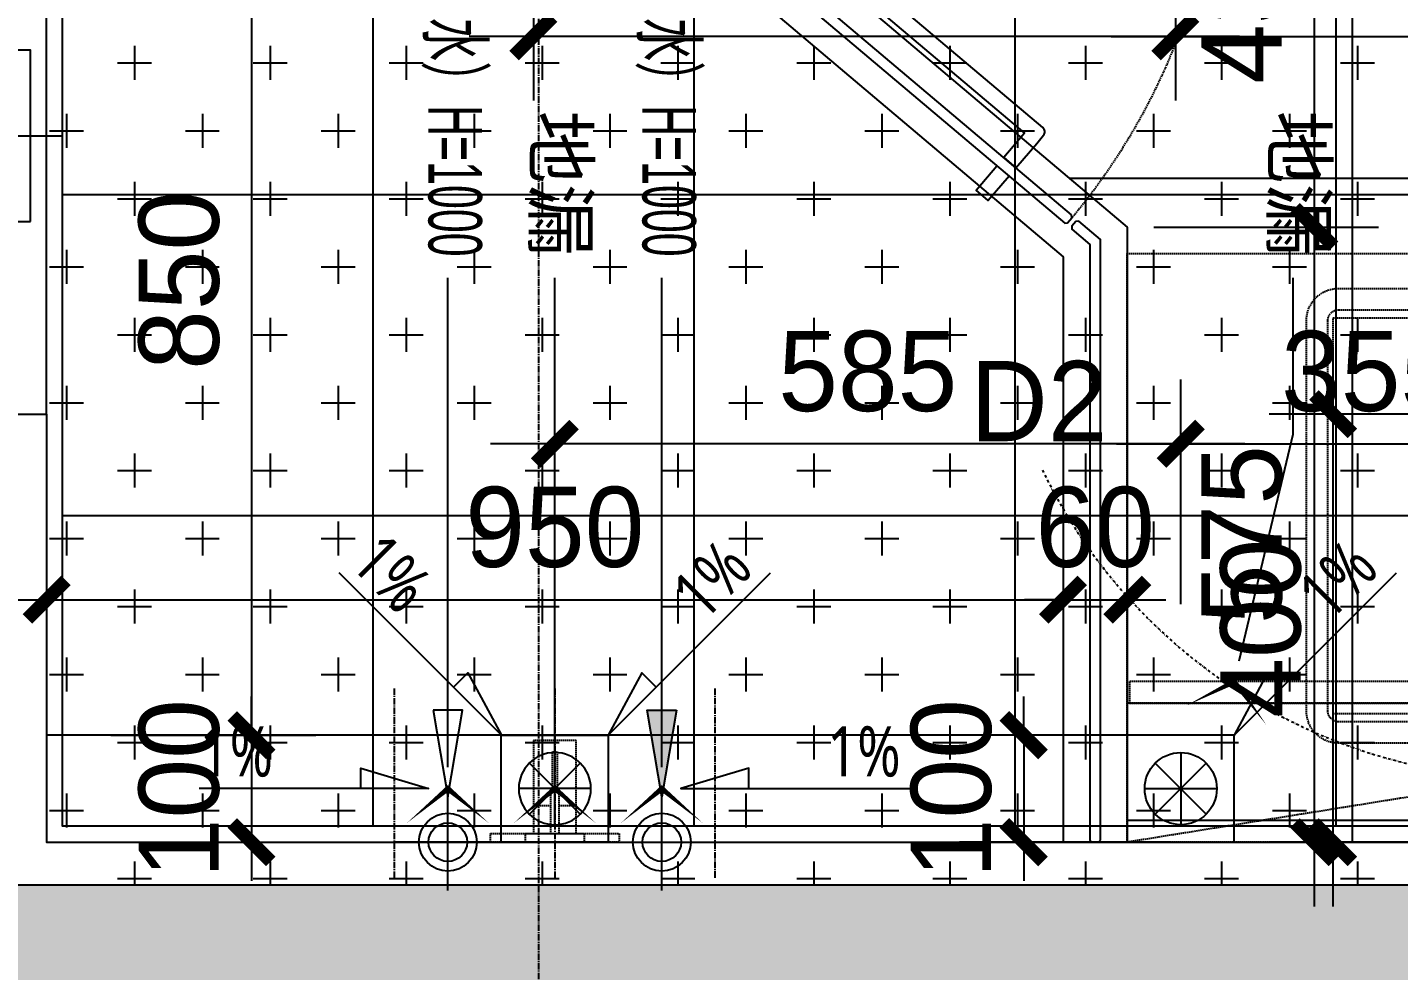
# Model space of a CAD drawing. Header units: millimetres. Extents: x 590 to 34010, y 590 to 7410.
# Drawn here: x 24922 to 26204, y 2020 to 2901 of the extents above; entities that cross this region are included whole.
import ezdxf
from ezdxf import colors
from ezdxf.entities.mleader import LeaderData, LeaderLine
from ezdxf.math import Vec2, Vec3

# ---------------------------------------------------------------- set-up
doc = ezdxf.new("R2010")
doc.units = ezdxf.units.MM
doc.header["$PDMODE"] = 35
for name, pattern in [('Pbo-Center', [9, 6, -1, 1, -1]), ('Pbo-Dashdot', [5, 2.5, -1.25, 0, -1.25]), ('Pbo-Hidden', [1.875, 1.25, -0.625])]:
    doc.linetypes.add(name, pattern=pattern)
doc.layers.get('0').update_dxf_attribs({"color": 14})
doc.layers.get('DEFPOINTS').update_dxf_attribs({"color": 5})
for name, color, linetype in [('!PboDS-Doors', 60, 'Continuous'), ('!PboDS-Doors-Hidden', 68, 'Pbo-Hidden'), ('!PboDS-Fixt', 31, 'Pbo-Hidden'), ('!PboDS-Mech', 134, 'Continuous'), ('!PboDS-MillRS', 43, 'Pbo-Hidden'), ('!PboDS-Stair', 30, 'Continuous'), ('!PboEM-Dim', 50, 'Continuous'), ('!PboES-Circ', 114, 'Pbo-Dashdot'), ('!PboES-TXT25', 40, 'Continuous'), ('!PboEX-Hatch', 250, 'Continuous'), ('!PboFC-Dim', 50, 'Continuous'), ('!PboFC-Floor', 144, 'Continuous'), ('!PboFC-Hatch', 250, 'Continuous'), ('!PboLP-Dim', 50, 'Continuous'), ('!PboPL-Column', 182, 'Continuous'), ('!PboPL-Grid', 124, 'Pbo-Center'), ('!PboPL-Mech', 134, 'Continuous'), ('!PboPL-ShadeDark', 251, 'Continuous'), ('!PboPL-WallFin', 160, 'Continuous'), ('!PboRC-13Light', 134, 'Continuous'), ('!PboRC-18Norm', 30, 'Continuous'), ('!PboRC-5Fine', 250, 'Continuous'), ('!PboWS-Dim', 50, 'Continuous'), ('!PboWS-Mech', 134, 'Continuous'), ('!PboWS-Refe', 50, 'Continuous')]:
    doc.layers.add(name, color=color, linetype=linetype)
doc.styles.add('!PBO2007_CN_b', font='', dxfattribs={"width": 0.8})
doc.styles.add('!PYH.V2008_CN', font='')
doc.styles.add('!PYH.V2008_EN', font='')
doc.styles.get('!PBO2007_CN_b').set_extended_font_data('Microsoft YaHei')
doc.styles.get('!PYH.V2008_CN').set_extended_font_data('赫思深化DWG.CN繁')
doc.styles.get('!PYH.V2008_EN').set_extended_font_data('赫思深化DWG.CN繁')
doc.dimstyles.new('!PboMS-30', dxfattribs={"dimscale": 30, "dimtxt": 2.5, "dimasz": 1.2, "dimexe": 2, "dimexo": 2, "dimgap": 1, "dimtad": 1, "dimdec": 0, "dimdsep": 46, "dimtxsty": '!PYH.V2008_EN', "dimblk": 'ARCHTICK', "dimcen": 1, "dimdle": 2, "dimclrd": 44, "dimclre": 44, "dimclrt": 256, "dimadec": 1, "dimazin": 2, "dimtfac": 1, "dimtdec": 0, "dimtix": 1, "dimtmove": 2, "dimatfit": 1, "dimldrblk": '!PYH_DIM.ARCHTICK', "dimfxl": 5, "dimfxlon": 1, "dimtolj": 1, "dimtzin": 0, "dimlwd": -1, "dimlwe": -1, "dimarcsym": 0})

# ---------------------------------------------------------------- blocks, each defined once
blk = doc.blocks.new('pbotmp20171123175430')
blk.add_lwpolyline([(0, 155), (0, -155)])
blk.add_lwpolyline([(-40, -125), (40, -125), (40, 125), (-40, 125)], close=True)
blk = doc.blocks.new('XREF PLAN$0$A$C75B03FB8')
at = {"color": 0, "linetype": 'Pbo-Hidden'}
for p, q in [((470, 412), (55, 412)), ((45, 402), (45, 37)), ((480, 37), (480, 402)), ((262.5, 395.4), (262.5, 288.6)), ((209.1, 342), (316, 342)), ((55, 27), (470, 27)), ((231.7, 7), (293.4, 7))]:
    blk.add_line(p, q, dxfattribs=at)
at = {"color": 0, "linetype": 'Pbo-Hidden', "flags": 128}
blk.add_lwpolyline([(293.4, 7), (470, 7, 0.414214), (500, 37), (500, 402, 0.414214), (470, 432), (55, 432, 0.414214), (25, 402), (25, 37, 0.414214), (55, 7), (231.7, 7)], format="xyb", dxfattribs=at)
at = {"color": 0, "linetype": 'Pbo-Hidden'}
for radius in [37.5, 26]:
    blk.add_circle((262.5, 342), radius, dxfattribs=at)
for centre, start, end in [((55, 402), 90, 180), ((470, 402), 0, 90), ((55, 37), 180, 270), ((470, 37), 270, 0)]:
    blk.add_arc(centre, 10, start, end, dxfattribs=at)
blk = doc.blocks.new('pbotmp20191212170653')
at = {"layer": '!PboDS-Doors-Hidden'}
for p, q in [((148.4, -484.5), (119.2, -491.4)), ((148.4, -484.5), (151.8, -499.1)), ((119.2, -491.4), (122.6, -506)), ((122.6, -506), (151.8, -499.1))]:
    blk.add_line(p, q, dxfattribs=at)
for points in [[(128.6, -574.5), (-6.7, -4.3), (-5.2, -1.9), (0.6, -0.5), (3, -2), (138.3, -572.2), (136.8, -574.6), (131, -576)], [(35.9, -123.2), (31.3, -103.7), (27.4, -104.7), (32, -124.1)]]:
    blk.add_lwpolyline(points, close=True, dxfattribs=at)
blk.add_lwpolyline([(-10.9, -116.3), (18.3, -109.4), (21.7, -124), (-7.5, -130.9), (80.3, -500.7), (109.4, -493.7), (112.9, -508.3), (83.7, -515.3), (74, -517.6, -0.414214), (68, -513.9), (-24.4, -124.7, -0.414214), (-20.7, -118.6)], format="xyb", close=True, dxfattribs=at)
blk.add_arc((-3.4, 3.6), 595, 283.6347, 313.0603, dxfattribs=at)
blk.add_lwpolyline([(400, -431), (-2.3, -4.9), (-2.2, -2.1), (2.2, 2.1), (5, 2), (407.3, -424.2), (407.2, -427), (402.8, -431.1)], close=True)
at = {"color": 8}
for points in [[(94.1, -86.5), (80.3, -72), (77.4, -74.7), (91.2, -89.3)], [(360.6, -374.7), (382.4, -354.1), (372.1, -343.2), (350.3, -363.8)]]:
    blk.add_lwpolyline(points, close=True, dxfattribs=at)
blk.add_lwpolyline([(50.1, -104), (71.9, -83.4), (82.2, -94.3), (60.4, -114.9), (321.2, -391.3), (343, -370.7), (353.3, -381.6), (331.5, -402.2), (324.2, -409, -0.414214), (317.1, -408.8), (42.6, -117.9, -0.414214), (42.8, -110.9)], format="xyb", close=True, dxfattribs=at)
blk.add_lwpolyline([(50.1, -104), (50.1, -104)], dxfattribs=at)
at = {"color": 251, "linetype": 'Pbo-Hidden'}
blk.add_lwpolyline([(-10.9, -116.3), (-10.9, -116.3)], dxfattribs=at)
blk = doc.blocks.new('!PBO-floordrain')
for p, q in [((50, 83.7), (50, 16.3)), ((26.2, 26.2), (73.8, 73.8)), ((73.8, 26.2), (26.2, 73.8)), ((16.3, 50), (83.7, 50))]:
    blk.add_line(p, q)
blk.add_lwpolyline([(100, 0), (100, 100), (0, 100), (0, 0)], close=True)
blk.add_circle((50, 50), 33.7)
blk = doc.blocks.new('C507_DD Unit Layout Plan$0$A$C7C1855D9')
at = {"linetype": 'Pbo-Center'}
for p, q in [((33.2, 0), (33.2, 478.4)), ((0, 389), (176.9, 389)), ((176.9, 239), (0, 239)), ((176.9, 89), (0, 89))]:
    blk.add_line(p, q, dxfattribs=at)
at = {"linetype": 'ByBlock'}
for p, q in [((67.6, 243), (67.6, 259)), ((67.6, 219), (67.6, 235))]:
    blk.add_line(p, q, dxfattribs=at)
for points in [[(33.2, 299), (33.2, 179), (41.2, 179), (41.2, 299), (33.2, 299)], [(33.2, 266.5), (33.2, 211.5), (41.2, 211.5), (41.2, 266.5), (33.2, 266.5)], [(83.2, 236.8), (117.7, 236.8), (117.7, 241.2), (83.2, 241.2)]]:
    blk.add_lwpolyline(points, dxfattribs=at)
for points in [[(41.2, 219), (41.2, 259), (128.2, 259), (128.2, 219)], [(41.2, 235), (41.2, 243), (83.2, 243), (83.2, 235)]]:
    blk.add_lwpolyline(points, close=True, dxfattribs=at)
blk = doc.blocks.new('*U85')
for points in [[(-150, 2), (-130, 2), (-130, 808), (-150, 808)], [(-130, 0), (0, 0), (0, 810), (-130, 810)]]:
    blk.add_lwpolyline(points, close=True)
at = {"color": 250}
blk.add_lwpolyline([(-130, 810), (0, 0)], dxfattribs=at)
blk = doc.blocks.new('_ArchTick')
at = {"const_width": 0.35}
blk.add_lwpolyline([(0.5, 0.5), (-0.5, -0.5)], dxfattribs=at)
blk = doc.blocks.new('*D121')
at = {"layer": '!PboEM-Dim', "color": 44, "transparency": 16777216}
for p, q in [((26142.5, 2080), (26142.5, 2600)), ((26292.5, 2540), (26082.5, 2540)), ((26292.5, 2140), (26082.5, 2140))]:
    blk.add_line(p, q, dxfattribs=at)
at = {"layer": 'DEFPOINTS', "color": 0, "transparency": 16777216}
for p in [(26142.5, 2540), (26760, 2540), (26760, 2140)]:
    blk.add_point(p, dxfattribs=at)
at = {"layer": '!PboEM-Dim', "color": 44, "transparency": 16777216, "xscale": 36, "yscale": 36, "zscale": 36}
for p, rotation in [((26142.5, 2540), 90), ((26142.5, 2140), 270)]:
    blk.add_blockref('_ArchTick', p, dxfattribs=dict(at, rotation=rotation))
at = {"layer": '!PboEM-Dim', "transparency": 16777216, "insert": (26075, 2340), "char_height": 75, "attachment_point": 5, "rotation": 90, "style": '!PYH.V2008_EN'}
blk.add_mtext('\\A1;400', dxfattribs=at)
blk = doc.blocks.new('!PYH_DIM.ARCHTICK')
blk.add_lwpolyline([(0, 0, 0, 0, 0), (-0.964, -1.149, 0.4, 0.25, 0), (0, 0, 0.25, 0.4, 0), (-0.964, 1.149, 0, 0, 0), (0, 0, 0, 0, 0), (-1.635, 0, 0, 0, 0)], format="xyseb")
blk = doc.blocks.new('*U61')
blk.add_hatch(color=256).paths.add_polyline_path([(-113.6, -123.5), (-100, -42.4), (-86.4, -123.5)])
at = {"color": 8}
for p, q in [((-100, 45.1), (-100, -44.9)), ((100, 45.1), (100, -44.9)), ((-59.6, 0.1), (-149.6, 0.1)), ((59.6, 0.1), (149.6, 0.1))]:
    blk.add_line(p, q, dxfattribs=at)
for p, q in [((-100, -123.5), (-100, -223)), ((100, -123.5), (100, -223))]:
    blk.add_line(p, q)
for points in [[(-113.6, -123.5), (-100, -42.4), (-86.4, -123.5)], [(113.6, -123.5), (100, -42.4), (86.4, -123.5)]]:
    blk.add_lwpolyline(points, close=True)
for centre in [(-100, 0), (100, 0)]:
    blk.add_circle(centre, 27)
at = {"color": 250}
for centre in [(-100, 0), (100, 0)]:
    blk.add_circle(centre, 18, dxfattribs=at)
blk = doc.blocks.new('*D128')
at = {"layer": '!PboWS-Dim', "color": 44, "transparency": 16777216}
for p, q in [((25415, 2362.3), (25415, 2572.3)), ((26000, 2362.3), (26000, 2572.3)), ((26060, 2512.3), (25355, 2512.3))]:
    blk.add_line(p, q, dxfattribs=at)
at = {"layer": 'DEFPOINTS', "color": 0, "transparency": 16777216}
for p in [(25415, 2512.3), (26000, 2290), (25415, 2140)]:
    blk.add_point(p, dxfattribs=at)
at = {"layer": '!PboWS-Dim', "color": 44, "transparency": 16777216, "xscale": 36, "yscale": 36, "zscale": 36, "rotation": 180}
blk.add_blockref('_ArchTick', (25415, 2512.3), dxfattribs=at)
at = {"layer": '!PboWS-Dim', "color": 44, "transparency": 16777216, "xscale": 36, "yscale": 36, "zscale": 36}
blk.add_blockref('_ArchTick', (26000, 2512.3), dxfattribs=at)
at = {"layer": '!PboWS-Dim', "transparency": 16777216, "insert": (25707.5, 2579.8), "char_height": 75, "attachment_point": 5, "style": '!PYH.V2008_EN'}
blk.add_mtext('\\A1;585', dxfattribs=at)
blk = doc.blocks.new('*D150')
at = {"layer": '!PboLP-Dim', "color": 44, "transparency": 16777216}
for p, q in [((25995, 2985), (25995, 2833)), ((26745, 2985), (26745, 2833)), ((25935, 2893), (26805, 2893))]:
    blk.add_line(p, q, dxfattribs=at)
at = {"layer": 'DEFPOINTS', "color": 0, "transparency": 16777216}
for p in [(25995, 3045), (26745, 3045), (26745, 2893)]:
    blk.add_point(p, dxfattribs=at)
at = {"layer": '!PboLP-Dim', "color": 44, "transparency": 16777216, "xscale": 36, "yscale": 36, "zscale": 36, "rotation": 180}
blk.add_blockref('_ArchTick', (25995, 2893), dxfattribs=at)
at = {"layer": '!PboLP-Dim', "color": 44, "transparency": 16777216, "xscale": 36, "yscale": 36, "zscale": 36}
blk.add_blockref('_ArchTick', (26745, 2893), dxfattribs=at)
at = {"layer": '!PboLP-Dim', "transparency": 16777216, "insert": (26370, 2960.5), "char_height": 75, "attachment_point": 5, "style": '!PYH.V2008_EN'}
blk.add_mtext('\\A1;750', dxfattribs=at)
blk = doc.blocks.new('*D161')
at = {"layer": '!PboFC-Dim', "color": 44, "transparency": 16777216}
for p, q in [((25131.5, 3150), (25131.5, 2180)), ((25040, 3090), (25191.5, 3090)), ((25000, 2240), (25191.5, 2240))]:
    blk.add_line(p, q, dxfattribs=at)
at = {"layer": 'DEFPOINTS', "color": 0, "transparency": 16777216}
for p in [(24980, 3090), (24940, 2240), (25131.5, 2240)]:
    blk.add_point(p, dxfattribs=at)
at = {"layer": '!PboFC-Dim', "color": 44, "transparency": 16777216, "xscale": 36, "yscale": 36, "zscale": 36}
for p, rotation in [((25131.5, 3090), 90), ((25131.5, 2240), 270)]:
    blk.add_blockref('_ArchTick', p, dxfattribs=dict(at, rotation=rotation))
at = {"layer": '!PboFC-Dim', "transparency": 16777216, "insert": (25064, 2665), "char_height": 75, "attachment_point": 5, "rotation": 90, "style": '!PYH.V2008_EN'}
blk.add_mtext('\\A1;850', dxfattribs=at)
blk = doc.blocks.new('*D162')
at = {"layer": '!PboFC-Dim', "color": 44, "transparency": 16777216}
for p, q in [((25131.5, 2240), (25131.5, 2276)), ((25000, 2240), (25191.5, 2240)), ((25131.5, 2240), (25131.5, 2140)), ((25000, 2140), (25191.5, 2140)), ((25131.5, 2140), (25131.5, 2104))]:
    blk.add_line(p, q, dxfattribs=at)
at = {"layer": 'DEFPOINTS', "color": 0, "transparency": 16777216}
for p in [(24940, 2240), (24940, 2140), (25131.5, 2140)]:
    blk.add_point(p, dxfattribs=at)
at = {"layer": '!PboFC-Dim', "color": 44, "transparency": 16777216, "xscale": 36, "yscale": 36, "zscale": 36}
for p, rotation in [((25131.5, 2240), 270), ((25131.5, 2140), 90)]:
    blk.add_blockref('_ArchTick', p, dxfattribs=dict(at, rotation=rotation))
at = {"layer": '!PboFC-Dim', "transparency": 16777216, "insert": (25064, 2190), "char_height": 75, "attachment_point": 5, "rotation": 90, "style": '!PYH.V2008_EN'}
blk.add_mtext('\\A1;100', dxfattribs=at)
blk = doc.blocks.new('*D163')
at = {"layer": '!PboFC-Dim', "color": 44, "transparency": 16777216}
for p, q in [((25950, 2438.6), (25950, 2306.6)), ((25890, 2392.4), (25890, 2306.6)), ((25890, 2366.6), (25854, 2366.6)), ((25890, 2366.6), (25950, 2366.6)), ((25950, 2366.6), (25986, 2366.6))]:
    blk.add_line(p, q, dxfattribs=at)
at = {"layer": 'DEFPOINTS', "color": 0, "transparency": 16777216}
for p in [(25950, 2498.6), (25890, 2452.4), (25950, 2366.6)]:
    blk.add_point(p, dxfattribs=at)
at = {"layer": '!PboFC-Dim', "color": 44, "transparency": 16777216, "xscale": 36, "yscale": 36, "zscale": 36}
blk.add_blockref('_ArchTick', (25890, 2366.6), dxfattribs=at)
at = {"layer": '!PboFC-Dim', "color": 44, "transparency": 16777216, "xscale": 36, "yscale": 36, "zscale": 36, "rotation": 180}
blk.add_blockref('_ArchTick', (25950, 2366.6), dxfattribs=at)
at = {"layer": '!PboFC-Dim', "transparency": 16777216, "insert": (25920, 2434.1), "char_height": 75, "attachment_point": 5, "style": '!PYH.V2008_EN'}
blk.add_mtext('\\A1;60', dxfattribs=at)
blk = doc.blocks.new('*D165')
at = {"layer": '!PboFC-Dim', "color": 44, "transparency": 16777216}
for p, q in [((25435, 3210), (25435, 3306.9)), ((25950, 3096.9), (25950, 3306.9)), ((25375, 3246.9), (26010, 3246.9))]:
    blk.add_line(p, q, dxfattribs=at)
at = {"layer": 'DEFPOINTS', "color": 0, "transparency": 16777216}
for p in [(25950, 3246.9), (25435, 3150), (25950, 2714.8)]:
    blk.add_point(p, dxfattribs=at)
at = {"layer": '!PboFC-Dim', "color": 44, "transparency": 16777216, "xscale": 36, "yscale": 36, "zscale": 36, "rotation": 180}
blk.add_blockref('_ArchTick', (25435, 3246.9), dxfattribs=at)
at = {"layer": '!PboFC-Dim', "color": 44, "transparency": 16777216, "xscale": 36, "yscale": 36, "zscale": 36}
blk.add_blockref('_ArchTick', (25950, 3246.9), dxfattribs=at)
at = {"layer": '!PboFC-Dim', "transparency": 16777216, "insert": (25692.5, 3314.4), "char_height": 75, "attachment_point": 5, "style": '!PYH.V2008_EN'}
blk.add_mtext('\\A1;515', dxfattribs=at)
blk = doc.blocks.new('*D166')
at = {"layer": '!PboFC-Dim', "color": 44, "transparency": 16777216}
for p, q in [((26124.8, 3210), (26124.8, 2654.8)), ((25974.8, 3150), (26184.8, 3150)), ((25974.8, 2714.8), (26184.8, 2714.8))]:
    blk.add_line(p, q, dxfattribs=at)
at = {"layer": 'DEFPOINTS', "color": 0, "transparency": 16777216}
for p in [(25435, 3150), (25435, 2714.8), (26124.8, 2714.8)]:
    blk.add_point(p, dxfattribs=at)
at = {"layer": '!PboFC-Dim', "color": 44, "transparency": 16777216, "xscale": 36, "yscale": 36, "zscale": 36}
for p, rotation in [((26124.8, 3150), 90), ((26124.8, 2714.8), 270)]:
    blk.add_blockref('_ArchTick', p, dxfattribs=dict(at, rotation=rotation))
at = {"layer": '!PboFC-Dim', "transparency": 16777216, "insert": (26057.3, 2932.4), "char_height": 75, "attachment_point": 5, "rotation": 90, "style": '!PYH.V2008_EN'}
blk.add_mtext('\\A1;435', dxfattribs=at)
blk = doc.blocks.new('*D167')
at = {"layer": '!PboFC-Dim', "color": 44, "transparency": 16777216}
for p, q in [((26124.8, 2774.8), (26124.8, 2080)), ((25974.8, 2714.8), (26184.8, 2714.8)), ((26010, 2140), (26184.8, 2140))]:
    blk.add_line(p, q, dxfattribs=at)
at = {"layer": 'DEFPOINTS', "color": 0, "transparency": 16777216}
for p in [(25435, 2714.8), (25950, 2140), (26124.8, 2140)]:
    blk.add_point(p, dxfattribs=at)
at = {"layer": '!PboFC-Dim', "color": 44, "transparency": 16777216, "xscale": 36, "yscale": 36, "zscale": 36}
for p, rotation in [((26124.8, 2714.8), 90), ((26124.8, 2140), 270)]:
    blk.add_blockref('_ArchTick', p, dxfattribs=dict(at, rotation=rotation))
at = {"layer": '!PboFC-Dim', "transparency": 16777216, "insert": (26057.3, 2427.4), "char_height": 75, "attachment_point": 5, "rotation": 90, "style": '!PYH.V2008_EN'}
blk.add_mtext('\\A1;575', dxfattribs=at)
blk = doc.blocks.new('*D229')
at = {"layer": '!PboFC-Dim', "color": 44, "transparency": 16777216}
for p, q in [((25890, 2465.9), (25890, 2306.6)), ((24940, 2426.4), (24940, 2306.6)), ((24880, 2366.6), (25950, 2366.6))]:
    blk.add_line(p, q, dxfattribs=at)
at = {"layer": 'DEFPOINTS', "color": 0, "transparency": 16777216}
for p in [(25890, 2525.9), (24940, 2486.4), (25890, 2366.6)]:
    blk.add_point(p, dxfattribs=at)
at = {"layer": '!PboFC-Dim', "color": 44, "transparency": 16777216, "xscale": 36.00000000000001, "yscale": 36.00000000000001, "zscale": 36.00000000000001, "rotation": 180}
blk.add_blockref('_ArchTick', (24940, 2366.6), dxfattribs=at)
at = {"layer": '!PboFC-Dim', "color": 44, "transparency": 16777216, "xscale": 36.00000000000001, "yscale": 36.00000000000001, "zscale": 36.00000000000001}
blk.add_blockref('_ArchTick', (25890, 2366.6), dxfattribs=at)
at = {"layer": '!PboFC-Dim', "transparency": 16777216, "insert": (25415, 2434.1), "char_height": 75, "attachment_point": 5, "style": '!PYH.V2008_EN'}
blk.add_mtext('\\A1;950', dxfattribs=at)
blk = doc.blocks.new('*D237')
at = {"layer": '!PboWS-Dim', "color": 44, "transparency": 16777216}
for p, q in [((26000, 2362.3), (26000, 2572.3)), ((26355, 2362.3), (26355, 2572.3)), ((25940, 2512.3), (26415, 2512.3))]:
    blk.add_line(p, q, dxfattribs=at)
at = {"layer": 'DEFPOINTS', "color": 0, "transparency": 16777216}
for p in [(26355, 2512.3), (26000, 2290), (26355, 2290)]:
    blk.add_point(p, dxfattribs=at)
at = {"layer": '!PboWS-Dim', "color": 44, "transparency": 16777216, "xscale": 36.00000000000001, "yscale": 36.00000000000001, "zscale": 36.00000000000001, "rotation": 180}
blk.add_blockref('_ArchTick', (26000, 2512.3), dxfattribs=at)
at = {"layer": '!PboWS-Dim', "color": 44, "transparency": 16777216, "xscale": 36.00000000000001, "yscale": 36.00000000000001, "zscale": 36.00000000000001}
blk.add_blockref('_ArchTick', (26355, 2512.3), dxfattribs=at)
at = {"layer": '!PboWS-Dim', "transparency": 16777216, "insert": (26177.5, 2579.8), "char_height": 75, "attachment_point": 5, "style": '!PYH.V2008_EN'}
blk.add_mtext('\\A1;355', dxfattribs=at)
blk = doc.blocks.new('*D238')
at = {"layer": '!PboWS-Dim', "color": 44, "transparency": 16777216}
for p, q in [((25853.2, 2240), (25853.2, 2276)), ((25990, 2240), (25793.2, 2240)), ((25853.2, 2240), (25853.2, 2140)), ((25990, 2140), (25793.2, 2140)), ((25853.2, 2140), (25853.2, 2104))]:
    blk.add_line(p, q, dxfattribs=at)
at = {"layer": 'DEFPOINTS', "color": 0, "transparency": 16777216}
for p in [(26050, 2240), (25853.2, 2140), (26050, 2140)]:
    blk.add_point(p, dxfattribs=at)
at = {"layer": '!PboWS-Dim', "color": 44, "transparency": 16777216, "xscale": 36.00000000000001, "yscale": 36.00000000000001, "zscale": 36.00000000000001}
for p, rotation in [((25853.2, 2240), 270), ((25853.2, 2140), 90)]:
    blk.add_blockref('_ArchTick', p, dxfattribs=dict(at, rotation=rotation))
at = {"layer": '!PboWS-Dim', "transparency": 16777216, "insert": (25785.7, 2190), "char_height": 75, "attachment_point": 5, "rotation": 90, "style": '!PYH.V2008_EN'}
blk.add_mtext('\\A1;100', dxfattribs=at)
blk = doc.blocks.new('*D246')
at = {"layer": '!PboLP-Dim', "color": 44, "transparency": 16777216}
for p, q in [((25395, 2985), (25395, 2833.03837)), ((25995, 2985), (25995, 2833.03837)), ((26055, 2893.03837), (25335, 2893.03837))]:
    blk.add_line(p, q, dxfattribs=at)
at = {"layer": 'DEFPOINTS', "color": 0, "transparency": 16777216}
for p in [(25395, 3045), (25995, 3045), (25395, 2893.03837)]:
    blk.add_point(p, dxfattribs=at)
at = {"layer": '!PboLP-Dim', "color": 44, "transparency": 16777216, "xscale": 36, "yscale": 36, "zscale": 36, "rotation": 180}
blk.add_blockref('_ArchTick', (25395, 2893.03837), dxfattribs=at)
at = {"layer": '!PboLP-Dim', "color": 44, "transparency": 16777216, "xscale": 36, "yscale": 36, "zscale": 36}
blk.add_blockref('_ArchTick', (25995, 2893.03837), dxfattribs=at)
at = {"layer": '!PboLP-Dim', "transparency": 16777216, "insert": (25695, 2960.53837), "char_height": 75, "attachment_point": 5, "style": '!PYH.V2008_EN'}
blk.add_mtext('\\A1;600', dxfattribs=at)
blk = doc.blocks.new('*U253')
blk.add_lwpolyline([(-5.041, 0), (-5.041, 0.638), (-7.153, 0), (0, 0)])
at = {"style": '!PBO2007_CN_b', "width": 0.8}
blk.add_text('1%', height=1.56, rotation=0.0008, dxfattribs=at).set_placement((-2.592, 0.379, 0))
blk = doc.blocks.new('*U252')
blk.add_lwpolyline([(2.424, 0), (2.424, 0.638), (4.536, 0), (-2.617, 0)])
at = {"style": '!PBO2007_CN_b', "width": 0.8}
blk.add_text('1%', height=1.56, rotation=0.0008, dxfattribs=at).set_placement((-2.592, 0.379, 0))

msp = doc.modelspace()

# ---------------------------------------------------------------- hatches: boundary and pattern name
at = {"layer": '!PboEX-Hatch'}
h = msp.add_hatch(dxfattribs=at)
h.set_pattern_fill('CROSS', color=256, scale=10, angle=270)
h.set_pattern_definition([(270, (26800, 3900), (63.5, -63.5), [31.75, -95.25]), (0, (26784.125, 3884.125), (63.5, 63.5), [31.75, -95.25])])
h.paths.add_polyline_path([(24900, 2100), (26800, 2100), (26800, 3900), (24900, 3900)])
at = {"layer": '!PboFC-Hatch'}
h = msp.add_hatch(dxfattribs=at)
h.set_pattern_fill('PBO网格_600_600', color=256, pattern_type=2)
h.set_pattern_definition([(0, (26760, 3960), (0, 600), []), (90, (26760, 3960), (-600, 600), [])])
h.paths.add_polyline_path([(25950, 2714.8), (25950, 2140), (26760, 2140), (26760, 3940), (25970, 3940), (25970, 3960), (24940, 3960), (24940, 3150), (25435, 3150)])
at = {"layer": '!PboPL-ShadeDark'}
h = msp.add_hatch(color=256, dxfattribs=at)
h.dxf.hatch_style = 1
h.paths.add_polyline_path([(24900, 2100), (24900, 2500), (24700, 2500), (24700, 1900), (25300, 1900), (25300, 1550), (25500, 1550), (25500, 1900), (27300, 1900), (27300, 2100)])
at = {"layer": '!PboRC-5Fine'}
h = msp.add_hatch(dxfattribs=at)
h.set_pattern_fill('PBO网格_300_300', color=256, pattern_type=2)
h.set_pattern_definition([(0, (26745, 3945), (0, 300), []), (90, (26745, 3945), (-300, 300), [])])
h.paths.add_polyline_path([(26745, 3945), (24955, 3945), (24955, 2155), (26745, 2155)])

# ---------------------------------------------------------------- linework, layer by layer
at = {"layer": '!PboDS-Fixt'}
for points in [[(25950, 2140), (25950, 2690), (26760, 2690), (26760, 2140)], [(26567.5, 2630), (26567.5, 2260), (26142.5, 2260), (26142.5, 2630)]]:
    msp.add_lwpolyline(points, close=True, dxfattribs=at)
at = {"layer": '!PboDS-Stair'}
for points in [[(24940, 3090), (25413, 3090), (25890, 2687), (25890, 2140)], [(24940, 2540), (24940, 3060)]]:
    msp.add_lwpolyline(points, dxfattribs=at)
msp.add_lwpolyline([(25925, 2142), (25925, 2703.2), (25904.8, 2720.3), (25901.9, 2720.1), (25898.1, 2715.5), (25898.3, 2712.7), (25915, 2698.6), (25915, 2142), (25917, 2140), (25923, 2140)], close=True, dxfattribs=at)
at = {"layer": '!PboES-Circ'}
msp.add_lwpolyline([(26355, 2200, -0.3), (25870.7, 2487.6, -0.3)], format="xyb", dxfattribs=at)
at = {"layer": '!PboFC-Floor'}
for points in [[(24940, 3150), (25435, 3150), (25950, 2714.8), (25950, 2140)], [(25890, 2240), (24940, 2240)]]:
    msp.add_lwpolyline(points, dxfattribs=at)
at = {"layer": '!PboPL-Column'}
msp.add_lwpolyline([(25500, 1550), (25300, 1550), (25300, 1900), (24700, 1900), (24700, 2500), (24900, 2500), (24900, 2100), (27300, 2100), (27300, 1900), (25500, 1900)], close=True, dxfattribs=at)
at = {"layer": '!PboPL-Grid'}
msp.add_lwpolyline([(25400, 1400), (25400, 6600)], dxfattribs=at)
at = {"layer": '!PboPL-WallFin'}
msp.add_lwpolyline([(24835, 2500), (24835, 2540), (24940, 2540), (24940, 2140), (26760, 2140), (26760, 3960), (26710, 3960), (26710, 4000)], dxfattribs=at)
at = {"layer": '!PboRC-13Light'}
msp.add_lwpolyline([(24955, 3945), (26745, 3945), (26745, 2155), (24955, 2155)], close=True, dxfattribs=at)
at = {"layer": '!PboRC-18Norm'}
msp.add_lwpolyline([(24940, 2540), (24940, 3060)], dxfattribs=at)

# ---------------------------------------------------------------- block references
at = {"layer": '!PboDS-Doors', "xscale": -1, "rotation": 93.16180347271565}
msp.add_blockref('pbotmp20191212170653', (25445.5, 3101.8), dxfattribs=at)
at = {"layer": '!PboDS-Fixt', "color": 250, "xscale": -1, "rotation": 180}
msp.add_blockref('XREF PLAN$0$A$C75B03FB8', (26092.5, 2664.5), dxfattribs=at)
at = {"layer": '!PboDS-Fixt', "extrusion": (0, 0, -1), "zscale": -1, "rotation": 90}
msp.add_blockref('C507_DD Unit Layout Plan$0$A$C7C1855D9', (-25176, 2106.8), dxfattribs=at)
at = {"layer": '!PboDS-Mech', "xscale": 30, "yscale": 30, "zscale": 30}
for name, p, rotation in [('*U252', (25268.8, 2336.2), 315), ('*U253', (25616.7, 2391.7), 45), ('*U253', (26201.7, 2391.7), 45)]:
    msp.add_blockref(name, p, dxfattribs=dict(at, rotation=rotation))
at = {"layer": '!PboDS-Mech', "xscale": 29.99999999999999, "yscale": 29.99999999999999, "zscale": 29.99999999999999}
for name, p in [('*U252', (25161, 2190)), ('*U253', (25747.5, 2190))]:
    msp.add_blockref(name, p, dxfattribs=at)
at = {"layer": '!PboDS-Mech', "xscale": -1, "rotation": 270}
msp.add_blockref('!PBO-floordrain', (25365, 2140), dxfattribs=at)
at = {"layer": '!PboDS-Mech'}
msp.add_blockref('!PBO-floordrain', (25950, 2140), dxfattribs=at)
at = {"layer": '!PboDS-MillRS', "rotation": 270}
msp.add_blockref('*U85', (25950, 2140), dxfattribs=at)
at = {"layer": '!PboPL-Mech', "xscale": 2, "rotation": 89.99999999999997}
msp.add_blockref('pbotmp20171123175430', (24800, 2800), dxfattribs=at)
at = {"layer": '!PboWS-Mech', "rotation": 180}
msp.add_blockref('*U61', (25415, 2140), dxfattribs=at)

# ---------------------------------------------------------------- texts
at = {"layer": '!PboES-TXT25', "insert": (25803.3, 2552.2), "char_height": 75, "width": 1.932676241267473e-12, "attachment_point": 4, "style": '!PYH.V2008_EN'}
msp.add_mtext('\\A1;D2', dxfattribs=at)

# ---------------------------------------------------------------- dimensions: what is measured, and where the dimension line sits
at = {"layer": '!PboEM-Dim'}
dim = msp.add_linear_dim(base=(26142.5, 2540), p1=(26760, 2140), p2=(26760, 2540), angle=90, dimstyle='!PboMS-30', override={"dimscale": 30, "dimlfac": 1}, dxfattribs=at)
dim.commit()
dim.dimension.update_dxf_attribs({"geometry": '*D121', "text_midpoint": (26075, 2340)})
at = {"layer": '!PboFC-Dim'}
for base, p1, p2, picture, middle in [((25950, 3246.9), (25435, 3150), (25950, 2714.8), '*D165', (25692.5, 3314.4)), ((25890, 2366.6), (24940, 2486.4), (25890, 2525.9), '*D229', (25415, 2434.1)), ((25950, 2366.6), (25890, 2452.4), (25950, 2498.6), '*D163', (25920, 2434.1))]:
    dim = msp.add_linear_dim(base=base, p1=p1, p2=p2, dimstyle='!PboMS-30', override={"dimscale": 30, "dimlfac": 1}, dxfattribs=at)
    dim.commit()
    dim.dimension.update_dxf_attribs({"geometry": picture, "text_midpoint": middle})
for base, p1, p2, picture, middle in [((26124.8, 2714.8), (25435, 3150), (25435, 2714.8), '*D166', (26057.3, 2932.4)), ((25131.5, 2240), (24980, 3090), (24940, 2240), '*D161', (25064, 2665)), ((26124.8, 2140), (25435, 2714.8), (25950, 2140), '*D167', (26057.3, 2427.4)), ((25131.5, 2140), (24940, 2240), (24940, 2140), '*D162', (25064, 2190))]:
    dim = msp.add_linear_dim(base=base, p1=p1, p2=p2, angle=270, dimstyle='!PboMS-30', override={"dimscale": 30, "dimlfac": 1}, dxfattribs=at)
    dim.commit()
    dim.dimension.update_dxf_attribs({"geometry": picture, "text_midpoint": middle})
at = {"layer": '!PboLP-Dim'}
dim = msp.add_linear_dim(base=(25395, 2893), p1=(25995, 3045), p2=(25395, 3045), angle=180, dimstyle='!PboMS-30', override={"dimscale": 30, "dimlfac": 1}, dxfattribs=at)
dim.commit()
dim.dimension.update_dxf_attribs({"geometry": '*D246', "text_midpoint": (25695, 2960.5)})
dim = msp.add_linear_dim(base=(26745, 2893), p1=(25995, 3045), p2=(26745, 3045), dimstyle='!PboMS-30', override={"dimscale": 30, "dimlfac": 1}, dxfattribs=at)
dim.commit()
dim.dimension.update_dxf_attribs({"geometry": '*D150', "text_midpoint": (26370, 2960.5)})
at = {"layer": '!PboWS-Dim'}
dim = msp.add_linear_dim(base=(25415, 2512.3), p1=(26000, 2290), p2=(25415, 2140), angle=180, dimstyle='!PboMS-30', dxfattribs=at)
dim.commit()
dim.dimension.update_dxf_attribs({"geometry": '*D128', "text_midpoint": (25707.5, 2579.8)})
dim = msp.add_linear_dim(base=(26355, 2512.3), p1=(26000, 2290), p2=(26355, 2290), dimstyle='!PboMS-30', override={"dimscale": 30}, dxfattribs=at)
dim.commit()
dim.dimension.update_dxf_attribs({"geometry": '*D237', "text_midpoint": (26177.5, 2579.8)})
dim = msp.add_linear_dim(base=(25853.2, 2140), p1=(26050, 2240), p2=(26050, 2140), angle=270, dimstyle='!PboMS-30', override={"dimscale": 30, "dimlfac": 1}, dxfattribs=at)
dim.commit()
dim.dimension.update_dxf_attribs({"geometry": '*D238', "text_midpoint": (25785.7, 2190)})

# ---------------------------------------------------------------- leaders
at = {"layer": '!PboWS-Refe'}
ml = msp.add_multileader_mtext('Standard', dxfattribs=at)
ml.set_content('{\\f赫思深化DWG.CN繁|b0|i0|c134|p49;\\W0.6;淋浴墙面给水（热水）H=1000}', color=256, style='!PYH.V2008_CN')
ml.set_leader_properties(color=44)
ml.set_arrow_properties(name='!PYH_DIM.ARCHTICK')
ml.build(insert=Vec2(0, 0))
ml.multileader.update_dxf_attribs({"dogleg_length": 5, "arrow_head_size": 20})
ctx = ml.context
ctx.base_point, ctx.char_height, ctx.arrow_head_size, ctx.landing_gap_size, ctx.plane_origin, ctx.plane_x_axis, ctx.plane_y_axis = Vec3(25315, 3345.6), 50, 20, 20, Vec3(25276.5, 4066.8, -74.1), Vec3(0, -1), Vec3(1, 0)
ctx.text_align_type, ctx.attachment_type = 2, 1
notes = []
notes.append((ctx, [(0, (1, 1, 0), (25315, 2666.5), (0, 1), 0.792, [(0, [(25315, 2190)], 0, [])])]))
ctx.mtext.insert, ctx.mtext.text_direction, ctx.mtext.rotation, ctx.mtext.alignment, ctx.mtext.flow_direction = Vec3(25346.9, 2687.2), Vec3(0, -1), 4.712389, 3, 5
ml = msp.add_multileader_mtext('Standard', dxfattribs=at)
ml.set_content('{\\f赫思深化DWG.CN繁|b0|i0|c134|p49;\\W0.6;淋浴墙面给水（冷水）H=1000}', color=256, style='!PYH.V2008_CN')
ml.set_leader_properties(color=44)
ml.set_arrow_properties(name='!PYH_DIM.ARCHTICK')
ml.build(insert=Vec2(0, 0))
ml.multileader.update_dxf_attribs({"dogleg_length": 5, "arrow_head_size": 20})
ctx = ml.context
ctx.base_point, ctx.char_height, ctx.arrow_head_size, ctx.landing_gap_size, ctx.plane_origin, ctx.plane_x_axis, ctx.plane_y_axis = Vec3(25515, 3345.6), 50, 20, 20, Vec3(25476.5, 4066.8, -74.1), Vec3(0, -1), Vec3(1, 0)
ctx.text_align_type, ctx.attachment_type = 2, 1
notes.append((ctx, [(0, (1, 1, 0), (25515, 2666.5), (0, 1), 0.792, [(0, [(25515, 2190)], 0, [])])]))
ctx.mtext.insert, ctx.mtext.text_direction, ctx.mtext.rotation, ctx.mtext.alignment, ctx.mtext.flow_direction = Vec3(25546.9, 2687.2), Vec3(0, -1), 4.712389, 3, 5
ml = msp.add_multileader_mtext('Standard', dxfattribs=at)
ml.set_content('地漏', color=256, style='!PYH.V2008_CN')
ml.set_leader_properties(color=44)
ml.set_arrow_properties(name='!PYH_DIM.ARCHTICK')
ml.build(insert=Vec2(0, 0))
ml.multileader.update_dxf_attribs({"dogleg_length": 5, "arrow_head_size": 20})
ctx = ml.context
ctx.base_point, ctx.char_height, ctx.arrow_head_size, ctx.landing_gap_size, ctx.plane_origin, ctx.plane_x_axis, ctx.plane_y_axis = Vec3(25415, 2846.1), 50, 20, 20, Vec3(25376.5, 4066.8, -74.1), Vec3(0, -1), Vec3(1, 0)
ctx.text_align_type, ctx.attachment_type = 2, 1
notes.append((ctx, [(0, (1, 1, 0), (25415, 2666.5), (0, 1), 0.792, [(0, [(25415, 2190)], 0, [])])]))
ctx.mtext.insert, ctx.mtext.text_direction, ctx.mtext.rotation, ctx.mtext.alignment, ctx.mtext.flow_direction = Vec3(25445.5, 2687.2), Vec3(0, -1), 4.712389, 3, 5
ml = msp.add_multileader_mtext('Standard', dxfattribs=at)
ml.set_content('地漏', color=256, style='!PYH.V2008_CN')
ml.set_leader_properties(color=44)
ml.set_arrow_properties(name='!PYH_DIM.ARCHTICK')
ml.build(insert=Vec2(0, 0))
ml.multileader.update_dxf_attribs({"dogleg_length": 5, "arrow_head_size": 20})
ctx = ml.context
ctx.base_point, ctx.char_height, ctx.arrow_head_size, ctx.landing_gap_size, ctx.plane_origin, ctx.plane_x_axis, ctx.plane_y_axis = Vec3(26105, 2846.1), 50, 20, 20, Vec3(25527.1, 4425.9, -74.1), Vec3(0, -1), Vec3(1, 0)
ctx.text_align_type, ctx.attachment_type = 2, 1
notes.append((ctx, [(0, (1, 1, 0), (26105, 2666.5), (0, 1), 0.792, [(0, [(26050, 2290), (26105, 2521.2)], 0, [])])]))
ctx.mtext.insert, ctx.mtext.text_direction, ctx.mtext.rotation, ctx.mtext.alignment, ctx.mtext.flow_direction = Vec3(26135.5, 2687.2), Vec3(0, -1), 4.712389, 3, 5
for ctx, leaders in notes:
    for number, flags, end, landing, length, lines in leaders:
        leader = LeaderData()
        leader.index, (leader.has_last_leader_line, leader.has_dogleg_vector, leader.attachment_direction) = number, flags
        leader.last_leader_point, leader.dogleg_vector, leader.dogleg_length = Vec3(end), Vec3(landing), length
        for number, points, colour, breaks in lines:
            line = LeaderLine()
            line.index, line.vertices, line.color, line.breaks = number, Vec3.list(points), colors.encode_raw_color(colour), breaks
            leader.lines.append(line)
        ctx.leaders.append(leader)

doc.saveas('drawing.dxf')
